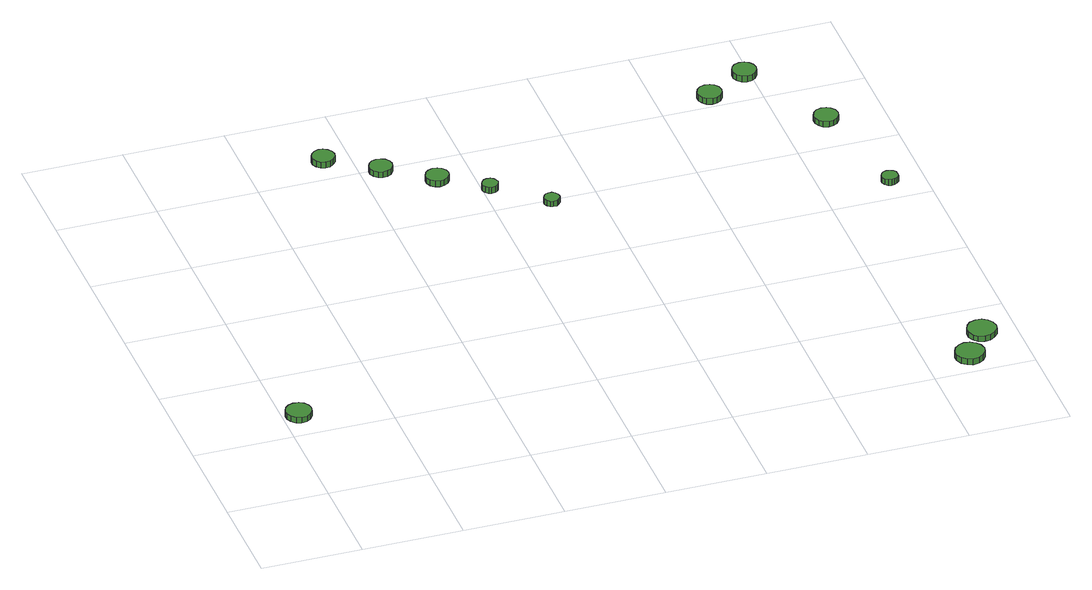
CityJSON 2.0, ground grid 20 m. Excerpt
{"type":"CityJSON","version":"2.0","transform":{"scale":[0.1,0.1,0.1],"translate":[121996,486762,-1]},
"CityObjects":{
"tree1":{"type":"SolitaryVegetationObject","attributes":{"function":"something"},"geometry":[{"type":"MultiSurface","lod":"1","boundaries":[[[0,1,2,3,4,5,6,7,8,9,10,11,12,13,14]],[[15,16,17,18,19,20,21,22,23,24,25,26,27,28,29]],[[0,29,28,1]],[[1,28,27,2]],[[2,27,26,3]],[[3,26,25,4]],[[4,25,24,5]],[[5,24,23,6]],[[6,23,22,7]],[[7,22,21,8]],[[8,21,20,9]],[[9,20,19,10]],[[10,19,18,11]],[[11,18,17,12]],[[12,17,16,13]],[[13,16,15,14]],[[14,15,29,0]]]}]},
"tree2":{"type":"SolitaryVegetationObject","attributes":{"function":"something"},"geometry":[{"type":"MultiSurface","lod":"1","boundaries":[[[30,31,32,33,34,35,36,37,38,39,40,41,42,43,44]],[[45,46,47,48,49,50,51,52,53,54,55,56,57,58,59]],[[30,59,58,31]],[[31,58,57,32]],[[32,57,56,33]],[[33,56,55,34]],[[34,55,54,35]],[[35,54,53,36]],[[36,53,52,37]],[[37,52,51,38]],[[38,51,50,39]],[[39,50,49,40]],[[40,49,48,41]],[[41,48,47,42]],[[42,47,46,43]],[[43,46,45,44]],[[44,45,59,30]]]}]},
"tree3":{"type":"SolitaryVegetationObject","attributes":{"function":"something"},"geometry":[{"type":"MultiSurface","lod":"1","boundaries":[[[60,61,62,63,64,65,66,67,68,69,70,71,72,73,74]],[[75,76,77,78,79,80,81,82,83,84,85,86,87,88,89]],[[60,89,88,61]],[[61,88,87,62]],[[62,87,86,63]],[[63,86,85,64]],[[64,85,84,65]],[[65,84,83,66]],[[66,83,82,67]],[[67,82,81,68]],[[68,81,80,69]],[[69,80,79,70]],[[70,79,78,71]],[[71,78,77,72]],[[72,77,76,73]],[[73,76,75,74]],[[74,75,89,60]]]}]},
"tree4":{"type":"SolitaryVegetationObject","attributes":{"function":"something"},"geometry":[{"type":"MultiSurface","lod":"1","boundaries":[[[90,91,92,93,94,95,96,97,98,99,100,101,102,103,104]],[[105,106,107,108,109,110,111,112,113,114,115,116,117,118,119]],[[90,119,118,91]],[[91,118,117,92]],[[92,117,116,93]],[[93,116,115,94]],[[94,115,114,95]],[[95,114,113,96]],[[96,113,112,97]],[[97,112,111,98]],[[98,111,110,99]],[[99,110,109,100]],[[100,109,108,101]],[[101,108,107,102]],[[102,107,106,103]],[[103,106,105,104]],[[104,105,119,90]]]}]},
"tree5":{"type":"SolitaryVegetationObject","attributes":{"function":"something"},"geometry":[{"type":"MultiSurface","lod":"1","boundaries":[[[120,121,122,123,124,125,126,127,128,129,130,131,132,133,134]],[[135,136,137,138,139,140,141,142,143,144,145,146,147,148,149]],[[120,149,148,121]],[[121,148,147,122]],[[122,147,146,123]],[[123,146,145,124]],[[124,145,144,125]],[[125,144,143,126]],[[126,143,142,127]],[[127,142,141,128]],[[128,141,140,129]],[[129,140,139,130]],[[130,139,138,131]],[[131,138,137,132]],[[132,137,136,133]],[[133,136,135,134]],[[134,135,149,120]]]}]},
"tree6":{"type":"SolitaryVegetationObject","attributes":{"function":"something"},"geometry":[{"type":"MultiSurface","lod":"1","boundaries":[[[150,151,152,153,154,155,156,157,158,159,160,161,162,163,164]],[[165,166,167,168,169,170,171,172,173,174,175,176,177,178,179]],[[150,179,178,151]],[[151,178,177,152]],[[152,177,176,153]],[[153,176,175,154]],[[154,175,174,155]],[[155,174,173,156]],[[156,173,172,157]],[[157,172,171,158]],[[158,171,170,159]],[[159,170,169,160]],[[160,169,168,161]],[[161,168,167,162]],[[162,167,166,163]],[[163,166,165,164]],[[164,165,179,150]]]}]},
"tree7":{"type":"SolitaryVegetationObject","attributes":{"function":"something"},"geometry":[{"type":"MultiSurface","lod":"1","boundaries":[[[180,181,182,183,184,185,186,187,188,189,190,191,192,193,194]],[[195,196,197,198,199,200,201,202,203,204,205,206,207,208,209]],[[180,209,208,181]],[[181,208,207,182]],[[182,207,206,183]],[[183,206,205,184]],[[184,205,204,185]],[[185,204,203,186]],[[186,203,202,187]],[[187,202,201,188]],[[188,201,200,189]],[[189,200,199,190]],[[190,199,198,191]],[[191,198,197,192]],[[192,197,196,193]],[[193,196,195,194]],[[194,195,209,180]]]}]},
"tree8":{"type":"SolitaryVegetationObject","attributes":{"function":"something"},"geometry":[{"type":"MultiSurface","lod":"1","boundaries":[[[210,211,212,213,214,215,216,217,218,219,220,221,222,223,224]],[[225,226,227,228,229,230,231,232,233,234,235,236,237,238,239]],[[210,239,238,211]],[[211,238,237,212]],[[212,237,236,213]],[[213,236,235,214]],[[214,235,234,215]],[[215,234,233,216]],[[216,233,232,217]],[[217,232,231,218]],[[218,231,230,219]],[[219,230,229,220]],[[220,229,228,221]],[[221,228,227,222]],[[222,227,226,223]],[[223,226,225,224]],[[224,225,239,210]]]}]},
"tree9":{"type":"SolitaryVegetationObject","attributes":{"function":"something"},"geometry":[{"type":"MultiSurface","lod":"1","boundaries":[[[240,241,242,243,244,245,246,247,248,249,250,251,252,253,254]],[[255,256,257,258,259,260,261,262,263,264,265,266,267,268,269]],[[240,269,268,241]],[[241,268,267,242]],[[242,267,266,243]],[[243,266,265,244]],[[244,265,264,245]],[[245,264,263,246]],[[246,263,262,247]],[[247,262,261,248]],[[248,261,260,249]],[[249,260,259,250]],[[250,259,258,251]],[[251,258,257,252]],[[252,257,256,253]],[[253,256,255,254]],[[254,255,269,240]]]}]},
"tree10":{"type":"SolitaryVegetationObject","attributes":{"function":"something"},"geometry":[{"type":"MultiSurface","lod":"1","boundaries":[[[270,271,272,273,274,275,276,277,278,279,280,281,282,283,284]],[[285,286,287,288,289,290,291,292,293,294,295,296,297,298,299]],[[270,299,298,271]],[[271,298,297,272]],[[272,297,296,273]],[[273,296,295,274]],[[274,295,294,275]],[[275,294,293,276]],[[276,293,292,277]],[[277,292,291,278]],[[278,291,290,279]],[[279,290,289,280]],[[280,289,288,281]],[[281,288,287,282]],[[282,287,286,283]],[[283,286,285,284]],[[284,285,299,270]]]}]},
"tree11":{"type":"SolitaryVegetationObject","attributes":{"function":"something"},"geometry":[{"type":"MultiSurface","lod":"1","boundaries":[[[300,301,302,303,304,305,306,307,308,309,310,311,312,313,314]],[[315,316,317,318,319,320,321,322,323,324,325,326,327,328,329]],[[300,329,328,301]],[[301,328,327,302]],[[302,327,326,303]],[[303,326,325,304]],[[304,325,324,305]],[[305,324,323,306]],[[306,323,322,307]],[[307,322,321,308]],[[308,321,320,309]],[[309,320,319,310]],[[310,319,318,311]],[[311,318,317,312]],[[312,317,316,313]],[[313,316,315,314]],[[314,315,329,300]]]}]},
"tree12":{"type":"SolitaryVegetationObject","attributes":{"function":"something"},"geometry":[{"type":"MultiSurface","lod":"1","boundaries":[[[330,331,332,333,334,335,336,337,338,339,340,341,342,343,344]],[[345,346,347,348,349,350,351,352,353,354,355,356,357,358,359]],[[330,359,358,331]],[[331,358,357,332]],[[332,357,356,333]],[[333,356,355,334]],[[334,355,354,335]],[[335,354,353,336]],[[336,353,352,337]],[[337,352,351,338]],[[338,351,350,339]],[[339,350,349,340]],[[340,349,348,341]],[[341,348,347,342]],[[342,347,346,343]],[[343,346,345,344]],[[344,345,359,330]]]}]}
},
"vertices":[
[57,266,19],[55,276,19],[49,285,19],[40,290,19],[29,291,19],[19,288,19],[11,281,19],[7,271,19],[7,260,19],[11,251,19],[19,243,19],[29,240,19],[40,241,19],[49,247,19],[55,255,19],[55,255,7],[49,247,7],[40,241,7],[29,240,7],[19,243,7],[11,251,7],[7,260,7],[7,271,7],[11,281,7],[19,288,7],[29,291,7],[40,290,7],[49,285,7],[55,276,7],[57,266,7],
[365,1041,33],[363,1050,33],[357,1058,33],[349,1063,33],[340,1064,33],[331,1061,33],[324,1054,33],[320,1046,33],[320,1037,33],[324,1028,33],[331,1022,33],[340,1019,33],[349,1020,33],[357,1025,33],[363,1032,33],[363,1032,20],[357,1025,20],[349,1020,20],[340,1019,20],[331,1022,20],[324,1028,20],[320,1037,20],[320,1046,20],[324,1054,20],[331,1061,20],[340,1064,20],[349,1063,20],[357,1058,20],[363,1050,20],[365,1041,20],
[457,976,33],[455,985,33],[449,993,33],[441,997,33],[432,998,33],[423,996,33],[416,989,33],[412,981,33],[412,971,33],[416,963,33],[423,957,33],[432,954,33],[441,955,33],[449,959,33],[455,967,33],[455,967,20],[449,959,20],[441,955,20],[432,954,20],[423,957,20],[416,963,20],[412,971,20],[412,981,20],[416,989,20],[423,996,20],[432,998,20],[441,997,20],[449,993,20],[455,985,20],[457,976,20],
[548,914,32],[546,923,32],[540,931,32],[532,936,32],[523,937,32],[514,934,32],[507,928,32],[503,919,32],[503,910,32],[507,901,32],[514,895,32],[523,892,32],[532,893,32],[540,898,32],[546,905,32],[546,905,19],[540,898,19],[532,893,19],[523,892,19],[514,895,19],[507,901,19],[503,910,19],[503,919,19],[507,928,19],[514,934,19],[523,937,19],[532,936,19],[540,931,19],[546,923,19],[548,914,19],
[626,856,32],[624,862,32],[621,868,32],[615,871,32],[608,872,32],[602,870,32],[597,865,32],[594,859,32],[594,853,32],[597,847,32],[602,842,32],[608,840,32],[615,841,32],[621,844,32],[624,849,32],[624,849,19],[621,844,19],[615,841,19],[608,840,19],[602,842,19],[597,847,19],[594,853,19],[594,859,19],[597,865,19],[602,870,19],[608,872,19],[615,871,19],[621,868,19],[624,862,19],[626,856,19],
[719,773,33],[718,779,33],[714,784,33],[709,788,33],[702,788,33],[696,786,33],[692,782,33],[689,776,33],[689,770,33],[692,764,33],[696,760,33],[702,758,33],[709,758,33],[714,762,33],[718,767,33],[718,767,21],[714,762,21],[709,758,21],[702,758,21],[696,760,21],[692,764,21],[689,770,21],[689,776,21],[692,782,21],[696,786,21],[702,788,21],[709,788,21],[714,784,21],[718,779,21],[719,773,21],
[1311,37,30],[1308,49,30],[1301,58,30],[1291,64,30],[1279,66,30],[1268,62,30],[1259,54,30],[1254,43,30],[1254,31,30],[1259,20,30],[1268,12,30],[1279,8,30],[1291,10,30],[1301,16,30],[1308,25,30],[1308,25,17],[1301,16,17],[1291,10,17],[1279,8,17],[1268,12,17],[1259,20,17],[1254,31,17],[1254,43,17],[1259,54,17],[1268,62,17],[1279,66,17],[1291,64,17],[1301,58,17],[1308,49,17],[1311,37,17],
[1356,101,31],[1353,113,31],[1346,123,31],[1336,129,31],[1324,130,31],[1312,126,31],[1304,118,31],[1299,107,31],[1299,95,31],[1304,84,31],[1312,76,31],[1324,73,31],[1336,74,31],[1346,80,31],[1353,89,31],[1353,89,19],[1346,80,19],[1336,74,19],[1324,73,19],[1312,76,19],[1304,84,19],[1299,95,19],[1299,107,19],[1304,118,19],[1312,126,19],[1324,130,19],[1336,129,19],[1346,123,19],[1353,113,19],[1356,101,19],
[1121,1014,33],[1119,1024,33],[1113,1032,33],[1105,1037,33],[1095,1038,33],[1085,1035,33],[1078,1028,33],[1074,1019,33],[1074,1009,33],[1078,1000,33],[1085,993,33],[1095,990,33],[1105,991,33],[1113,996,33],[1119,1004,33],[1119,1004,20],[1113,996,20],[1105,991,20],[1095,990,20],[1085,993,20],[1078,1000,20],[1074,1009,20],[1074,1019,20],[1078,1028,20],[1085,1035,20],[1095,1038,20],[1105,1037,20],[1113,1032,20],[1119,1024,20],[1121,1014,20],
[1207,1066,32],[1205,1076,32],[1199,1084,32],[1191,1089,32],[1181,1090,32],[1171,1087,32],[1164,1080,32],[1160,1071,32],[1160,1061,32],[1164,1052,32],[1171,1045,32],[1181,1042,32],[1191,1043,32],[1199,1048,32],[1205,1056,32],[1205,1056,19],[1199,1048,19],[1191,1043,19],[1181,1042,19],[1171,1045,19],[1164,1052,19],[1160,1061,19],[1160,1071,19],[1164,1080,19],[1171,1087,19],[1181,1090,19],[1191,1089,19],[1199,1084,19],[1205,1076,19],[1207,1066,19],
[1341,633,38],[1340,640,38],[1336,645,38],[1330,648,38],[1323,649,38],[1317,647,38],[1312,643,38],[1309,636,38],[1309,630,38],[1312,624,38],[1317,619,38],[1323,617,38],[1330,618,38],[1336,621,38],[1340,626,38],[1340,626,25],[1336,621,25],[1330,618,25],[1323,617,25],[1317,619,25],[1312,624,25],[1309,630,25],[1309,636,25],[1312,643,25],[1317,647,25],[1323,649,25],[1330,648,25],[1336,645,25],[1340,640,25],[1341,633,25],
[1302,868,35],[1300,878,35],[1294,886,35],[1286,891,35],[1276,892,35],[1266,889,35],[1259,882,35],[1255,873,35],[1255,863,35],[1259,854,35],[1266,847,35],[1276,844,35],[1286,845,35],[1294,850,35],[1300,858,35],[1300,858,23],[1294,850,23],[1286,845,23],[1276,844,23],[1266,847,23],[1259,854,23],[1255,863,23],[1255,873,23],[1259,882,23],[1266,889,23],[1276,892,23],[1286,891,23],[1294,886,23],[1300,878,23],[1302,868,23]
]}
